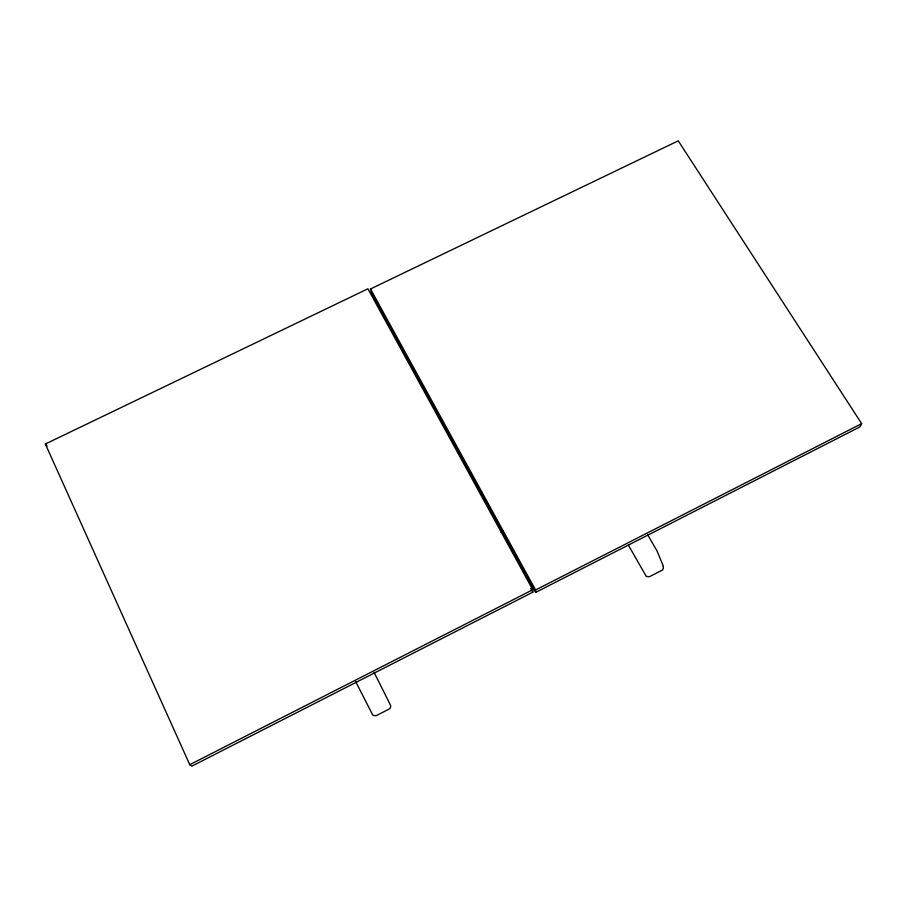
<?xml version="1.0" encoding="UTF-8"?>
<svg xmlns="http://www.w3.org/2000/svg" width="907" height="907" viewBox="0 0 907 907"><rect width="100%" height="100%" fill="white"/><g stroke="black" fill="none" stroke-linecap="round" stroke-linejoin="round"><path stroke-width="1.36" d="M861.65 423.637L859.847 426.948L535.606 592.418L371.417 292.836L370.521 288.959L678.243 140.834L861.65 423.637L535.583 589.969L535.606 592.418M189.756 764.68L532.76 589.743L367.913 288.789L45.35 444.022L189.756 764.68L191.808 766.166L532.794 592.192L532.76 589.743M500.505 531.797L503 531.048M45.35 444.022L47.141 446.108M647.53 534.506L656.929 550.787L663.176 565.73M628.313 545.028L646.306 576.444L649.446 576.716L661.827 570.367A3.05 2.902 16.1 0 0 662.983 566.422M370.521 288.959L535.583 589.969M530.754 588.462L532.794 592.192M374.035 672.302L390.407 704.966A3.106 3.027 -38.8 0 1 389.001 709.104L376.11 715.725L372.947 715.419L355.691 681.656"/></g></svg>
